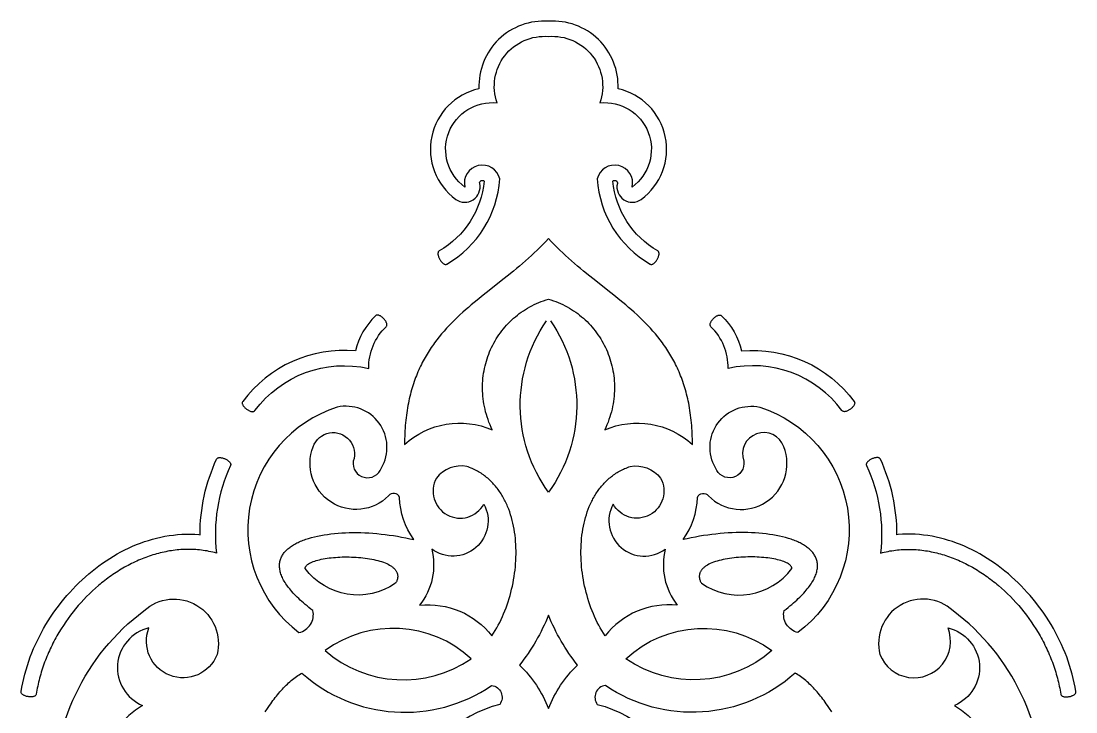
# Model space of a CAD drawing. Extents: x -809 to -401, y -253 to 409.
# Drawn here: x -777.9 to -432.2, y 183.1 to 409.4 of the extents above; entities that cross this region are included whole.
import ezdxf

# ---------------------------------------------------------------- set-up
doc = ezdxf.new("R2010")
doc.units = 0
doc.layers.add('LAYER_1', color=18, linetype='CONTINUOUS')

msp = doc.modelspace()

# ---------------------------------------------------------------- linework, layer by layer
at = {"layer": 'LAYER_1'}
for points in [[(-605.05, 404.33, -0.541105), (-588.19, 382.6, -0.765101), (-577.62, 355.01, 1), (-589.07, 357.65, 0.251399), (-571.75, 329.77), (-571.61, 329.7), (-571.47, 329.67), (-571.32, 329.66), (-571.17, 329.68), (-571.01, 329.72), (-570.86, 329.79), (-570.7, 329.87), (-570.55, 329.98), (-570.39, 330.1), (-570.24, 330.24), (-570.09, 330.39), (-569.94, 330.55), (-569.8, 330.73), (-569.67, 330.92), (-569.54, 331.11), (-569.42, 331.31), (-569.31, 331.52), (-569.2, 331.72), (-569.11, 331.93), (-569.03, 332.14), (-568.96, 332.35), (-568.9, 332.56), (-568.86, 332.76), (-568.83, 332.96), (-568.82, 333.14), (-568.82, 333.32), (-568.85, 333.49), (-568.89, 333.64), (-568.95, 333.78), (-569.03, 333.91), (-569.13, 334.01), (-569.25, 334.1, -0.241994), (-583.99, 356.92, -0.773593), (-582.49, 356.14, 0.694443), (-574.67, 350.97, 0.64568), (-582.25, 387.2, 0.447091), (-605.05, 409.32, 0.447091), (-627.85, 387.2, 0.64568), (-635.43, 350.97, 0.694443), (-627.61, 356.14, -0.773593), (-626.11, 356.92, -0.241994), (-640.85, 334.1), (-640.97, 334.01), (-641.08, 333.91), (-641.16, 333.78), (-641.22, 333.64), (-641.26, 333.49), (-641.28, 333.32), (-641.29, 333.14), (-641.27, 332.96), (-641.25, 332.76), (-641.2, 332.56), (-641.15, 332.35), (-641.08, 332.14), (-640.99, 331.93), (-640.9, 331.72), (-640.8, 331.52), (-640.69, 331.31), (-640.57, 331.11), (-640.44, 330.92), (-640.3, 330.73), (-640.16, 330.55), (-640.01, 330.39), (-639.87, 330.24), (-639.71, 330.1), (-639.56, 329.98), (-639.4, 329.87), (-639.25, 329.79), (-639.09, 329.72), (-638.94, 329.68), (-638.79, 329.66), (-638.64, 329.67), (-638.49, 329.7), (-638.36, 329.77, 0.251399), (-621.04, 357.65, 1), (-632.48, 355.01, -0.765101), (-621.92, 382.6, -0.541105)], [(-605.05, 318.26), (-604.24, 318.01), (-603.44, 317.75), (-602.65, 317.46), (-601.88, 317.16), (-601.11, 316.83), (-600.36, 316.48), (-599.62, 316.12), (-598.9, 315.73), (-598.19, 315.33), (-597.49, 314.91), (-596.81, 314.47), (-596.14, 314.01), (-595.48, 313.53), (-594.84, 313.04), (-594.22, 312.53), (-593.61, 312.01), (-593.01, 311.47), (-592.43, 310.91), (-591.87, 310.34), (-591.32, 309.76), (-590.79, 309.16), (-590.27, 308.55), (-589.77, 307.92), (-589.29, 307.28), (-588.83, 306.63), (-588.38, 305.97), (-587.95, 305.29), (-587.54, 304.6), (-587.15, 303.9), (-586.77, 303.19), (-586.41, 302.48), (-586.08, 301.75), (-585.76, 301.01), (-585.46, 300.26), (-585.18, 299.5), (-584.92, 298.74), (-584.68, 297.96), (-584.46, 297.18), (-584.26, 296.39), (-584.08, 295.6), (-583.93, 294.8), (-583.79, 293.99), (-583.68, 293.17), (-583.58, 292.36), (-583.51, 291.53), (-583.46, 290.7), (-583.44, 289.87), (-583.43, 289.03), (-583.45, 288.19), (-583.49, 287.35), (-583.56, 286.5), (-583.65, 285.66), (-583.76, 284.81), (-583.9, 283.95), (-584.06, 283.1), (-584.24, 282.25), (-584.45, 281.39), (-584.69, 280.54), (-584.95, 279.69), (-585.24, 278.83), (-585.55, 277.98), (-585.88, 277.13), (-586.25, 276.28), (-586.64, 275.44, -0.295937), (-557.87, 270.65), (-557.88, 271.59), (-557.89, 272.5), (-557.92, 273.41), (-557.96, 274.31), (-558, 275.19), (-558.05, 276.06), (-558.12, 276.92), (-558.19, 277.77), (-558.28, 278.61), (-558.37, 279.43), (-558.47, 280.25), (-558.58, 281.05), (-558.7, 281.85), (-558.83, 282.63), (-558.96, 283.4), (-559.11, 284.17), (-559.26, 284.92), (-559.43, 285.66), (-559.6, 286.39), (-559.78, 287.12), (-559.97, 287.83), (-560.16, 288.53), (-560.36, 289.23), (-560.58, 289.91), (-560.79, 290.59), (-561.02, 291.26), (-561.25, 291.92), (-561.5, 292.57), (-561.74, 293.21), (-562, 293.84), (-562.26, 294.47), (-562.53, 295.09), (-562.81, 295.7), (-563.09, 296.3), (-563.38, 296.89), (-563.68, 297.48), (-563.98, 298.06), (-564.29, 298.63), (-564.61, 299.19), (-564.93, 299.75), (-565.26, 300.3), (-565.59, 300.85), (-565.93, 301.39), (-566.28, 301.92), (-566.63, 302.44), (-566.99, 302.96), (-567.35, 303.48), (-567.72, 303.98), (-568.47, 304.98), (-569.24, 305.96), (-570.02, 306.92), (-570.83, 307.85), (-571.66, 308.77), (-572.5, 309.67), (-573.36, 310.56), (-574.23, 311.43), (-575.12, 312.29), (-576.02, 313.13), (-576.93, 313.97), (-577.85, 314.79), (-578.79, 315.6), (-579.73, 316.41), (-580.69, 317.21), (-581.65, 318), (-583.59, 319.57), (-585.56, 321.14), (-589.54, 324.27), (-591.54, 325.85), (-593.53, 327.46), (-594.53, 328.28), (-595.52, 329.11), (-596.51, 329.95), (-597.49, 330.8), (-598.46, 331.66), (-599.43, 332.54), (-600.39, 333.43), (-601.34, 334.34), (-602.29, 335.27), (-603.22, 336.22), (-604.14, 337.18), (-605.05, 338.17), (-605.96, 337.18), (-606.88, 336.22), (-607.82, 335.27), (-608.76, 334.34), (-609.71, 333.43), (-610.67, 332.54), (-611.64, 331.66), (-612.62, 330.8), (-613.6, 329.95), (-614.59, 329.11), (-615.58, 328.28), (-616.57, 327.46), (-618.56, 325.85), (-620.56, 324.27), (-624.54, 321.14), (-626.51, 319.57), (-628.46, 318), (-629.42, 317.21), (-630.37, 316.41), (-631.32, 315.6), (-632.25, 314.79), (-633.18, 313.97), (-634.09, 313.13), (-634.99, 312.29), (-635.88, 311.43), (-636.75, 310.56), (-637.61, 309.67), (-638.45, 308.77), (-639.27, 307.85), (-640.08, 306.92), (-640.87, 305.96), (-641.64, 304.98), (-642.39, 303.98), (-642.76, 303.48), (-643.12, 302.96), (-643.48, 302.44), (-643.83, 301.92), (-644.17, 301.39), (-644.51, 300.85), (-644.85, 300.3), (-645.17, 299.75), (-645.5, 299.19), (-645.81, 298.63), (-646.12, 298.06), (-646.42, 297.48), (-646.72, 296.89), (-647.01, 296.3), (-647.29, 295.7), (-647.57, 295.09), (-647.84, 294.47), (-648.1, 293.84), (-648.36, 293.21), (-648.61, 292.57), (-648.85, 291.92), (-649.08, 291.26), (-649.31, 290.59), (-649.53, 289.91), (-649.74, 289.23), (-649.94, 288.53), (-650.14, 287.83), (-650.33, 287.12), (-650.51, 286.39), (-650.68, 285.66), (-650.84, 284.92), (-650.99, 284.17), (-651.14, 283.4), (-651.28, 282.63), (-651.41, 281.85), (-651.52, 281.05), (-651.64, 280.25), (-651.74, 279.43), (-651.83, 278.61), (-651.91, 277.77), (-651.99, 276.92), (-652.05, 276.06), (-652.1, 275.19), (-652.15, 274.31), (-652.18, 273.41), (-652.21, 272.5), (-652.23, 271.59), (-652.23, 270.65, -0.295937), (-623.47, 275.44), (-623.86, 276.28), (-624.22, 277.13), (-624.56, 277.98), (-624.87, 278.83), (-625.16, 279.69), (-625.42, 280.54), (-625.65, 281.39), (-625.86, 282.25), (-626.05, 283.1), (-626.21, 283.95), (-626.34, 284.81), (-626.46, 285.66), (-626.55, 286.5), (-626.61, 287.35), (-626.65, 288.19), (-626.67, 289.03), (-626.67, 289.87), (-626.64, 290.7), (-626.59, 291.53), (-626.52, 292.36), (-626.43, 293.17), (-626.31, 293.99), (-626.18, 294.8), (-626.02, 295.6), (-625.84, 296.39), (-625.64, 297.18), (-625.42, 297.96), (-625.18, 298.74), (-624.93, 299.5), (-624.65, 300.26), (-624.35, 301.01), (-624.03, 301.75), (-623.69, 302.48), (-623.33, 303.19), (-622.96, 303.9), (-622.57, 304.6), (-622.15, 305.29), (-621.73, 305.97), (-621.28, 306.63), (-620.81, 307.28), (-620.33, 307.92), (-619.83, 308.55), (-619.32, 309.16), (-618.79, 309.76), (-618.24, 310.34), (-617.67, 310.91), (-617.09, 311.47), (-616.5, 312.01), (-615.89, 312.53), (-615.26, 313.04), (-614.62, 313.53), (-613.97, 314.01), (-613.3, 314.47), (-612.61, 314.91), (-611.92, 315.33), (-611.21, 315.73), (-610.48, 316.12), (-609.74, 316.48), (-608.99, 316.83), (-608.23, 317.16), (-607.45, 317.46), (-606.66, 317.75), (-605.86, 318.01)], [(-701.25, 281.76, -0.297958), (-663.95, 295.57, -0.208315), (-658.27, 309.27), (-658.17, 309.38), (-658.09, 309.51), (-658.05, 309.65), (-658.02, 309.8), (-658.02, 309.96), (-658.04, 310.13), (-658.08, 310.3), (-658.13, 310.48), (-658.21, 310.66), (-658.3, 310.85), (-658.4, 311.03), (-658.52, 311.22), (-658.65, 311.4), (-658.79, 311.58), (-658.94, 311.76), (-659.1, 311.93), (-659.27, 312.1), (-659.44, 312.26), (-659.61, 312.4), (-659.79, 312.54), (-659.97, 312.67), (-660.16, 312.78), (-660.34, 312.87), (-660.52, 312.95), (-660.69, 313.02), (-660.87, 313.06), (-661.03, 313.09), (-661.19, 313.09), (-661.34, 313.07), (-661.48, 313.03), (-661.62, 312.96), (-661.73, 312.87, 0.143971), (-668.32, 301.31, 0.261711), (-705.27, 284.74), (-705.35, 284.61), (-705.4, 284.47), (-705.42, 284.32), (-705.42, 284.17), (-705.4, 284.01), (-705.35, 283.85), (-705.28, 283.69), (-705.2, 283.52), (-705.09, 283.35), (-704.98, 283.18), (-704.84, 283.02), (-704.69, 282.85), (-704.53, 282.69), (-704.37, 282.54), (-704.19, 282.39), (-704, 282.24), (-703.81, 282.11), (-703.62, 281.98), (-703.42, 281.87), (-703.22, 281.76), (-703.02, 281.67), (-702.82, 281.59), (-702.63, 281.52), (-702.44, 281.47), (-702.25, 281.44), (-702.07, 281.42), (-701.91, 281.43), (-701.75, 281.45), (-701.6, 281.49), (-701.47, 281.56), (-701.35, 281.65)], [(-508.86, 281.76, 0.297958), (-546.16, 295.57, 0.208315), (-551.84, 309.27), (-551.94, 309.38), (-552.01, 309.51), (-552.06, 309.65), (-552.08, 309.8), (-552.09, 309.96), (-552.07, 310.13), (-552.03, 310.3), (-551.97, 310.48), (-551.9, 310.66), (-551.81, 310.85), (-551.7, 311.03), (-551.59, 311.22), (-551.46, 311.4), (-551.31, 311.58), (-551.16, 311.76), (-551, 311.93), (-550.84, 312.1), (-550.67, 312.26), (-550.49, 312.4), (-550.31, 312.54), (-550.13, 312.67), (-549.95, 312.78), (-549.77, 312.87), (-549.59, 312.95), (-549.41, 313.02), (-549.24, 313.06), (-549.07, 313.09), (-548.91, 313.09), (-548.76, 313.07), (-548.62, 313.03), (-548.49, 312.96), (-548.37, 312.87, -0.143971), (-541.78, 301.31, -0.261711), (-504.84, 284.74), (-504.76, 284.61), (-504.71, 284.47), (-504.68, 284.32), (-504.68, 284.17), (-504.71, 284.01), (-504.75, 283.85), (-504.82, 283.69), (-504.91, 283.52), (-505.01, 283.35), (-505.13, 283.18), (-505.26, 283.02), (-505.41, 282.85), (-505.57, 282.69), (-505.74, 282.54), (-505.92, 282.39), (-506.1, 282.24), (-506.29, 282.11), (-506.49, 281.98), (-506.69, 281.87), (-506.89, 281.76), (-507.09, 281.67), (-507.28, 281.59), (-507.48, 281.52), (-507.67, 281.47), (-507.85, 281.44), (-508.03, 281.42), (-508.2, 281.43), (-508.36, 281.45), (-508.5, 281.49), (-508.64, 281.56), (-508.75, 281.65)], [(-649.15, 239.5, -0.152023), (-653.85, 253.36, 0.586592), (-657.48, 253.84, -0.813856), (-682.18, 269.94, -1), (-669.03, 265.24, 0.913163), (-659.83, 262.99, 0.653306), (-674.29, 282.9, 0.607812), (-686.83, 209.08, 0.415169), (-682.26, 216.26), (-682.92, 216.76), (-683.56, 217.27), (-684.17, 217.77), (-684.77, 218.26), (-685.34, 218.75), (-685.89, 219.23), (-686.41, 219.71), (-686.92, 220.18), (-687.4, 220.65), (-687.87, 221.11), (-688.31, 221.57), (-688.73, 222.02), (-689.13, 222.47), (-689.52, 222.92), (-689.88, 223.35), (-690.22, 223.79), (-690.54, 224.22), (-690.85, 224.64), (-691.13, 225.06), (-691.39, 225.47), (-691.64, 225.88), (-691.87, 226.28), (-692.08, 226.68), (-692.27, 227.07), (-692.44, 227.46), (-692.6, 227.84), (-692.73, 228.22), (-692.85, 228.59), (-692.96, 228.96), (-693.04, 229.32), (-693.11, 229.68), (-693.16, 230.03), (-693.2, 230.38), (-693.21, 230.72), (-693.22, 231.06), (-693.2, 231.39), (-693.17, 231.72), (-693.13, 232.04), (-693.07, 232.36), (-692.99, 232.67), (-692.9, 232.98), (-692.8, 233.28), (-692.68, 233.57), (-692.54, 233.86), (-692.39, 234.15), (-692.23, 234.43), (-692.06, 234.71), (-691.87, 234.98), (-691.66, 235.24), (-691.44, 235.5), (-691.21, 235.76), (-690.97, 236.01), (-690.72, 236.25), (-690.45, 236.49), (-690.17, 236.73), (-689.87, 236.95), (-689.57, 237.18), (-689.25, 237.4), (-688.92, 237.61), (-688.58, 237.82), (-688.23, 238.02), (-687.87, 238.22), (-687.5, 238.41), (-687.12, 238.6), (-686.72, 238.78), (-686.32, 238.96), (-685.9, 239.13), (-685.48, 239.3), (-685.05, 239.46), (-684.6, 239.61), (-684.15, 239.76), (-683.69, 239.91), (-682.74, 240.18), (-681.75, 240.44), (-680.74, 240.67), (-679.69, 240.88), (-678.61, 241.07), (-677.51, 241.24), (-676.37, 241.39), (-675.22, 241.51), (-674.04, 241.62), (-672.83, 241.7), (-671.61, 241.76), (-670.37, 241.8), (-669.11, 241.82), (-667.83, 241.82), (-666.54, 241.8), (-665.24, 241.75), (-663.92, 241.68), (-662.6, 241.59), (-661.27, 241.48), (-659.93, 241.35), (-658.58, 241.2), (-657.24, 241.02), (-655.89, 240.82), (-654.53, 240.6), (-653.18, 240.36), (-651.84, 240.1), (-650.49, 239.81)], [(-560.95, 239.5, 0.152023), (-556.25, 253.36, -0.586592), (-552.63, 253.84, 0.813856), (-527.92, 269.94, 1), (-541.07, 265.24, -0.913163), (-550.28, 262.99, -0.653306), (-535.81, 282.9, -0.607812), (-523.28, 209.08, -0.415169), (-527.84, 216.26), (-527.18, 216.76), (-526.54, 217.27), (-525.93, 217.77), (-525.34, 218.26), (-524.77, 218.75), (-524.22, 219.23), (-523.69, 219.71), (-523.19, 220.18), (-522.7, 220.65), (-522.24, 221.11), (-521.8, 221.57), (-521.37, 222.02), (-520.97, 222.47), (-520.59, 222.92), (-520.23, 223.35), (-519.88, 223.79), (-519.56, 224.22), (-519.26, 224.64), (-518.97, 225.06), (-518.71, 225.47), (-518.46, 225.88), (-518.24, 226.28), (-518.03, 226.68), (-517.84, 227.07), (-517.66, 227.46), (-517.51, 227.84), (-517.37, 228.22), (-517.25, 228.59), (-517.15, 228.96), (-517.06, 229.32), (-517, 229.68), (-516.94, 230.03), (-516.91, 230.38), (-516.89, 230.72), (-516.89, 231.06), (-516.9, 231.39), (-516.93, 231.72), (-516.98, 232.04), (-517.04, 232.36), (-517.11, 232.67), (-517.2, 232.98), (-517.31, 233.28), (-517.43, 233.57), (-517.56, 233.86), (-517.71, 234.15), (-517.87, 234.43), (-518.05, 234.71), (-518.24, 234.98), (-518.44, 235.24), (-518.66, 235.5), (-518.89, 235.76), (-519.13, 236.01), (-519.39, 236.25), (-519.66, 236.49), (-519.94, 236.73), (-520.23, 236.95), (-520.54, 237.18), (-520.85, 237.4), (-521.18, 237.61), (-521.52, 237.82), (-521.87, 238.02), (-522.23, 238.22), (-522.61, 238.41), (-522.99, 238.6), (-523.38, 238.78), (-523.79, 238.96), (-524.2, 239.13), (-524.63, 239.3), (-525.06, 239.46), (-525.5, 239.61), (-525.96, 239.76), (-526.42, 239.91), (-527.37, 240.18), (-528.35, 240.44), (-529.37, 240.67), (-530.42, 240.88), (-531.49, 241.07), (-532.6, 241.24), (-533.73, 241.39), (-534.89, 241.51), (-536.07, 241.62), (-537.27, 241.7), (-538.5, 241.76), (-539.74, 241.8), (-541, 241.82), (-542.27, 241.82), (-543.56, 241.8), (-544.87, 241.75), (-546.18, 241.68), (-547.5, 241.59), (-548.84, 241.48), (-550.18, 241.35), (-551.52, 241.2), (-552.87, 241.02), (-554.22, 240.82), (-555.57, 240.6), (-556.92, 240.36), (-558.27, 240.1), (-559.61, 239.81)], [(-709.28, 263.76, 0.138122), (-713.89, 235.11), (-714.51, 235.27), (-715.12, 235.42), (-715.73, 235.55), (-716.34, 235.67), (-716.96, 235.79), (-717.57, 235.89), (-718.19, 235.98), (-718.8, 236.06), (-719.42, 236.12), (-720.04, 236.18), (-720.65, 236.23), (-721.27, 236.26), (-721.89, 236.29), (-722.5, 236.3), (-723.12, 236.31), (-723.73, 236.3), (-724.35, 236.28), (-724.96, 236.26), (-725.58, 236.22), (-726.19, 236.17), (-726.81, 236.11), (-727.42, 236.05), (-728.03, 235.97), (-728.64, 235.88), (-729.25, 235.79), (-729.86, 235.68), (-730.47, 235.56), (-731.07, 235.44), (-731.68, 235.3), (-732.28, 235.16), (-732.89, 235.01), (-733.49, 234.84), (-734.09, 234.67), (-734.69, 234.49), (-735.28, 234.3), (-735.88, 234.11), (-736.47, 233.9), (-737.06, 233.68), (-737.65, 233.46), (-738.24, 233.23), (-738.82, 232.99), (-739.4, 232.74), (-739.98, 232.48), (-740.56, 232.21), (-741.14, 231.94), (-741.71, 231.66), (-742.28, 231.37), (-742.85, 231.07), (-743.41, 230.76), (-743.98, 230.45), (-744.53, 230.13), (-745.09, 229.8), (-745.64, 229.47), (-746.19, 229.12), (-746.74, 228.77), (-747.29, 228.42), (-747.83, 228.05), (-748.36, 227.68), (-748.9, 227.3), (-749.43, 226.92), (-749.95, 226.52), (-750.47, 226.12), (-750.99, 225.72), (-751.51, 225.31), (-752.02, 224.89), (-752.53, 224.46), (-753.53, 223.59), (-754.51, 222.7), (-755.48, 221.78), (-756.43, 220.84), (-757.36, 219.87), (-758.27, 218.88), (-759.16, 217.88), (-760.03, 216.85), (-760.88, 215.8), (-761.7, 214.73), (-762.51, 213.64), (-763.29, 212.53), (-764.05, 211.41), (-764.78, 210.27), (-765.49, 209.11), (-765.83, 208.53), (-766.17, 207.94), (-766.5, 207.35), (-766.83, 206.75), (-767.15, 206.15), (-767.46, 205.55), (-767.77, 204.94), (-768.07, 204.33), (-768.36, 203.72), (-768.64, 203.1), (-768.92, 202.48), (-769.19, 201.86), (-769.45, 201.23), (-769.71, 200.6), (-769.96, 199.97), (-770.2, 199.34), (-770.43, 198.7), (-770.65, 198.06), (-770.87, 197.42), (-771.08, 196.77), (-771.28, 196.13), (-771.48, 195.48), (-771.66, 194.83), (-771.84, 194.17), (-772.01, 193.52), (-772.17, 192.86), (-772.33, 192.2), (-772.47, 191.54), (-772.61, 190.88), (-772.74, 190.21), (-772.86, 189.55), (-772.97, 188.88), (-773.01, 188.73), (-773.07, 188.6), (-773.16, 188.48), (-773.27, 188.38), (-773.4, 188.28), (-773.54, 188.21), (-773.71, 188.14), (-773.89, 188.09), (-774.08, 188.05), (-774.28, 188.02), (-774.5, 188), (-774.72, 187.99), (-774.94, 188), (-775.17, 188.01), (-775.4, 188.04), (-775.64, 188.07), (-775.87, 188.12), (-776.09, 188.17), (-776.32, 188.23), (-776.53, 188.3), (-776.74, 188.39), (-776.93, 188.47), (-777.11, 188.57), (-777.28, 188.67), (-777.43, 188.78), (-777.57, 188.9), (-777.68, 189.02), (-777.78, 189.15), (-777.85, 189.29), (-777.89, 189.43), (-777.91, 189.58), (-777.9, 189.73), (-777.65, 191.13), (-777.36, 192.58), (-777.04, 194.02), (-776.68, 195.46), (-776.28, 196.88), (-775.85, 198.29), (-775.38, 199.69), (-774.88, 201.08), (-774.35, 202.46), (-773.79, 203.82), (-773.19, 205.17), (-772.57, 206.5), (-771.92, 207.82), (-771.23, 209.12), (-770.52, 210.41), (-769.78, 211.68), (-769.02, 212.93), (-768.22, 214.16), (-767.4, 215.37), (-766.56, 216.57), (-765.69, 217.74), (-764.8, 218.9), (-763.88, 220.03), (-762.94, 221.15), (-761.98, 222.24), (-760.99, 223.3), (-759.99, 224.35), (-758.96, 225.37), (-757.91, 226.36), (-756.85, 227.33), (-755.76, 228.27), (-754.66, 229.19), (-753.53, 230.08), (-752.39, 230.94), (-751.23, 231.77), (-750.06, 232.58), (-748.87, 233.35), (-747.66, 234.09), (-746.44, 234.8), (-745.2, 235.48), (-743.95, 236.13), (-742.68, 236.74), (-741.4, 237.32), (-740.11, 237.86), (-738.81, 238.37), (-737.49, 238.84), (-736.16, 239.27), (-734.83, 239.66), (-733.48, 240.02), (-732.12, 240.33), (-730.76, 240.6), (-729.38, 240.83), (-728, 241.01), (-726.62, 241.15), (-725.23, 241.25), (-723.83, 241.3), (-722.43, 241.3), (-721.02, 241.26), (-719.62, 241.17), (-719.25, 241.13, -0.109473), (-713.82, 265.86), (-713.74, 265.99), (-713.65, 266.11), (-713.53, 266.2), (-713.4, 266.27), (-713.25, 266.32), (-713.08, 266.36), (-712.91, 266.38), (-712.72, 266.39), (-712.52, 266.37), (-712.32, 266.35), (-712.11, 266.31), (-711.89, 266.26), (-711.68, 266.2), (-711.46, 266.12), (-711.24, 266.04), (-711.03, 265.95), (-710.82, 265.84), (-710.61, 265.73), (-710.42, 265.61), (-710.23, 265.49), (-710.05, 265.36), (-709.89, 265.22), (-709.73, 265.08), (-709.6, 264.94), (-709.48, 264.79), (-709.38, 264.65), (-709.31, 264.5), (-709.25, 264.35), (-709.22, 264.2), (-709.21, 264.05), (-709.23, 263.9)], [(-500.82, 263.76, -0.138122), (-496.21, 235.11), (-495.6, 235.27), (-494.99, 235.42), (-494.37, 235.55), (-493.76, 235.67), (-493.15, 235.79), (-492.53, 235.89), (-491.92, 235.98), (-491.3, 236.06), (-490.68, 236.12), (-490.07, 236.18), (-489.45, 236.23), (-488.84, 236.26), (-488.22, 236.29), (-487.6, 236.3), (-486.99, 236.31), (-486.37, 236.3), (-485.76, 236.28), (-485.14, 236.26), (-484.53, 236.22), (-483.91, 236.17), (-483.3, 236.11), (-482.69, 236.05), (-482.08, 235.97), (-481.46, 235.88), (-480.85, 235.79), (-480.25, 235.68), (-479.64, 235.56), (-479.03, 235.44), (-478.43, 235.3), (-477.82, 235.16), (-477.22, 235.01), (-476.62, 234.84), (-476.02, 234.67), (-475.42, 234.49), (-474.82, 234.3), (-474.23, 234.11), (-473.63, 233.9), (-473.04, 233.68), (-472.45, 233.46), (-471.87, 233.23), (-471.28, 232.99), (-470.7, 232.74), (-470.12, 232.48), (-469.54, 232.21), (-468.97, 231.94), (-468.39, 231.66), (-467.82, 231.37), (-467.26, 231.07), (-466.69, 230.76), (-466.13, 230.45), (-465.57, 230.13), (-465.01, 229.8), (-464.46, 229.47), (-463.91, 229.12), (-463.36, 228.77), (-462.82, 228.42), (-462.28, 228.05), (-461.74, 227.68), (-461.21, 227.3), (-460.68, 226.92), (-460.15, 226.52), (-459.63, 226.12), (-459.11, 225.72), (-458.6, 225.31), (-458.09, 224.89), (-457.58, 224.46), (-456.58, 223.59), (-455.59, 222.7), (-454.63, 221.78), (-453.68, 220.84), (-452.75, 219.87), (-451.84, 218.88), (-450.95, 217.88), (-450.08, 216.85), (-449.23, 215.8), (-448.4, 214.73), (-447.6, 213.64), (-446.82, 212.53), (-446.06, 211.41), (-445.32, 210.27), (-444.62, 209.11), (-444.27, 208.53), (-443.93, 207.94), (-443.6, 207.35), (-443.27, 206.75), (-442.96, 206.15), (-442.64, 205.55), (-442.34, 204.94), (-442.04, 204.33), (-441.75, 203.72), (-441.46, 203.1), (-441.19, 202.48), (-440.92, 201.86), (-440.65, 201.23), (-440.4, 200.6), (-440.15, 199.97), (-439.91, 199.34), (-439.68, 198.7), (-439.45, 198.06), (-439.23, 197.42), (-439.02, 196.77), (-438.82, 196.13), (-438.63, 195.48), (-438.44, 194.83), (-438.26, 194.17), (-438.09, 193.52), (-437.93, 192.86), (-437.78, 192.2), (-437.63, 191.54), (-437.49, 190.88), (-437.37, 190.21), (-437.25, 189.55), (-437.14, 188.88), (-437.1, 188.73), (-437.03, 188.6), (-436.95, 188.48), (-436.84, 188.38), (-436.71, 188.28), (-436.56, 188.21), (-436.4, 188.14), (-436.22, 188.09), (-436.02, 188.05), (-435.82, 188.02), (-435.61, 188), (-435.39, 187.99), (-435.16, 188), (-434.93, 188.01), (-434.7, 188.04), (-434.47, 188.07), (-434.24, 188.12), (-434.01, 188.17), (-433.79, 188.23), (-433.57, 188.3), (-433.37, 188.39), (-433.17, 188.47), (-432.99, 188.57), (-432.82, 188.67), (-432.67, 188.78), (-432.54, 188.9), (-432.42, 189.02), (-432.33, 189.15), (-432.26, 189.29), (-432.21, 189.43), (-432.2, 189.58), (-432.21, 189.73), (-432.45, 191.13), (-432.74, 192.58), (-433.07, 194.02), (-433.43, 195.46), (-433.83, 196.88), (-434.26, 198.29), (-434.72, 199.69), (-435.22, 201.08), (-435.75, 202.46), (-436.32, 203.82), (-436.91, 205.17), (-437.54, 206.5), (-438.19, 207.82), (-438.87, 209.12), (-439.58, 210.41), (-440.32, 211.68), (-441.09, 212.93), (-441.88, 214.16), (-442.7, 215.37), (-443.54, 216.57), (-444.41, 217.74), (-445.31, 218.9), (-446.22, 220.03), (-447.16, 221.15), (-448.13, 222.24), (-449.11, 223.3), (-450.12, 224.35), (-451.14, 225.37), (-452.19, 226.36), (-453.26, 227.33), (-454.34, 228.27), (-455.45, 229.19), (-456.57, 230.08), (-457.71, 230.94), (-458.87, 231.77), (-460.05, 232.58), (-461.24, 233.35), (-462.45, 234.09), (-463.67, 234.8), (-464.91, 235.48), (-466.16, 236.13), (-467.42, 236.74), (-468.7, 237.32), (-469.99, 237.86), (-471.3, 238.37), (-472.61, 238.84), (-473.94, 239.27), (-475.28, 239.66), (-476.63, 240.02), (-477.98, 240.33), (-479.35, 240.6), (-480.72, 240.83), (-482.1, 241.01), (-483.49, 241.15), (-484.88, 241.25), (-486.28, 241.3), (-487.68, 241.3), (-489.08, 241.26), (-490.49, 241.17), (-490.86, 241.13, 0.109473), (-496.28, 265.86), (-496.36, 265.99), (-496.46, 266.11), (-496.57, 266.2), (-496.71, 266.27), (-496.86, 266.32), (-497.02, 266.36), (-497.2, 266.38), (-497.39, 266.39), (-497.58, 266.37), (-497.79, 266.35), (-498, 266.31), (-498.21, 266.26), (-498.43, 266.2), (-498.65, 266.12), (-498.86, 266.04), (-499.08, 265.95), (-499.29, 265.84), (-499.49, 265.73), (-499.69, 265.61), (-499.88, 265.49), (-500.05, 265.36), (-500.22, 265.22), (-500.37, 265.08), (-500.51, 264.94), (-500.62, 264.79), (-500.72, 264.65), (-500.8, 264.5), (-500.85, 264.35), (-500.89, 264.2), (-500.89, 264.05), (-500.87, 263.9)], [(-623.58, 208), (-623.04, 208.84), (-622.52, 209.71), (-622.01, 210.59), (-621.52, 211.49), (-621.05, 212.41), (-620.6, 213.34), (-620.16, 214.28), (-619.75, 215.24), (-619.36, 216.21), (-618.98, 217.19), (-618.62, 218.18), (-618.29, 219.18), (-617.97, 220.19), (-617.67, 221.21), (-617.39, 222.23), (-617.14, 223.26), (-616.9, 224.3), (-616.68, 225.34), (-616.49, 226.39), (-616.31, 227.43), (-616.16, 228.48), (-616.03, 229.53), (-615.92, 230.58), (-615.83, 231.63), (-615.76, 232.68), (-615.71, 233.73), (-615.69, 234.77), (-615.69, 235.81), (-615.71, 236.85), (-615.75, 237.88), (-615.82, 238.9), (-615.9, 239.91), (-616.02, 240.92), (-616.15, 241.92), (-616.31, 242.91), (-616.49, 243.89), (-616.7, 244.85), (-616.93, 245.81), (-617.18, 246.75), (-617.46, 247.67), (-617.76, 248.58), (-618.08, 249.48), (-618.44, 250.36), (-618.62, 250.79), (-618.81, 251.22), (-619.01, 251.64), (-619.21, 252.06), (-619.42, 252.48), (-619.64, 252.89), (-619.86, 253.29), (-620.09, 253.69), (-620.32, 254.09), (-620.57, 254.48), (-620.81, 254.86), (-621.07, 255.24), (-621.33, 255.61), (-621.6, 255.98), (-621.87, 256.34), (-622.15, 256.69), (-622.44, 257.04), (-622.73, 257.38), (-623.03, 257.72), (-623.34, 258.05), (-623.65, 258.37), (-623.97, 258.69), (-624.3, 259), (-624.63, 259.3), (-624.97, 259.6), (-625.32, 259.89), (-625.67, 260.17), (-626.03, 260.44), (-626.4, 260.71), (-626.78, 260.97), (-627.16, 261.23), (-627.54, 261.47), (-627.94, 261.71), (-628.34, 261.94), (-628.75, 262.16), (-629.16, 262.37), (-629.59, 262.58), (-630.02, 262.77), (-630.45, 262.96), (-630.9, 263.14), (-631.35, 263.31), (-631.8, 263.48, 0.281746), (-641.78, 259.66, 1), (-626.23, 251.15, -0.804237), (-643.33, 236.42, -0.232753), (-647.28, 218.01, -0.258754)], [(-586.52, 208), (-587.06, 208.84), (-587.59, 209.71), (-588.1, 210.59), (-588.58, 211.49), (-589.05, 212.41), (-589.51, 213.34), (-589.94, 214.28), (-590.35, 215.24), (-590.75, 216.21), (-591.13, 217.19), (-591.48, 218.18), (-591.82, 219.18), (-592.14, 220.19), (-592.43, 221.21), (-592.71, 222.23), (-592.97, 223.26), (-593.21, 224.3), (-593.42, 225.34), (-593.62, 226.39), (-593.79, 227.43), (-593.95, 228.48), (-594.08, 229.53), (-594.19, 230.58), (-594.28, 231.63), (-594.35, 232.68), (-594.39, 233.73), (-594.42, 234.77), (-594.42, 235.81), (-594.4, 236.85), (-594.36, 237.88), (-594.29, 238.9), (-594.2, 239.91), (-594.09, 240.92), (-593.95, 241.92), (-593.8, 242.91), (-593.61, 243.89), (-593.41, 244.85), (-593.18, 245.81), (-592.93, 246.75), (-592.65, 247.67), (-592.35, 248.58), (-592.02, 249.48), (-591.67, 250.36), (-591.48, 250.79), (-591.29, 251.22), (-591.1, 251.64), (-590.89, 252.06), (-590.68, 252.48), (-590.47, 252.89), (-590.24, 253.29), (-590.02, 253.69), (-589.78, 254.09), (-589.54, 254.48), (-589.29, 254.86), (-589.04, 255.24), (-588.77, 255.61), (-588.51, 255.98), (-588.23, 256.34), (-587.95, 256.69), (-587.67, 257.04), (-587.37, 257.38), (-587.07, 257.72), (-586.76, 258.05), (-586.45, 258.37), (-586.13, 258.69), (-585.8, 259), (-585.47, 259.3), (-585.13, 259.6), (-584.78, 259.89), (-584.43, 260.17), (-584.07, 260.44), (-583.7, 260.71), (-583.33, 260.97), (-582.95, 261.23), (-582.56, 261.47), (-582.17, 261.71), (-581.76, 261.94), (-581.36, 262.16), (-580.94, 262.37), (-580.52, 262.58), (-580.09, 262.77), (-579.65, 262.96), (-579.21, 263.14), (-578.76, 263.31), (-578.3, 263.48, -0.281746), (-568.32, 259.66, -1), (-583.88, 251.15, 0.804237), (-566.77, 236.42, 0.232753), (-562.83, 218.01, 0.258754)], [(-655.17, 225.22, -0.405148), (-684.85, 230.1), (-684.82, 230.23), (-684.78, 230.36), (-684.72, 230.49), (-684.65, 230.62), (-684.57, 230.74), (-684.48, 230.86), (-684.38, 230.98), (-684.27, 231.1), (-684.15, 231.21), (-684.02, 231.32), (-683.87, 231.43), (-683.72, 231.54), (-683.39, 231.75), (-683.02, 231.95), (-682.61, 232.14), (-682.17, 232.32), (-681.69, 232.49), (-681.19, 232.65), (-680.66, 232.8), (-680.1, 232.94), (-679.52, 233.07), (-678.91, 233.19), (-678.28, 233.3), (-677.63, 233.41), (-676.96, 233.5), (-676.27, 233.58), (-675.57, 233.65), (-674.86, 233.7), (-674.13, 233.75), (-673.4, 233.79), (-672.65, 233.82), (-671.9, 233.83), (-671.14, 233.83), (-670.38, 233.83), (-669.62, 233.81), (-668.86, 233.78), (-668.1, 233.74), (-667.35, 233.68), (-666.6, 233.62), (-665.86, 233.54), (-665.12, 233.45), (-664.4, 233.35), (-663.68, 233.24), (-662.98, 233.11), (-662.3, 232.98), (-661.63, 232.83), (-660.99, 232.66), (-660.36, 232.49), (-659.75, 232.3), (-659.17, 232.1), (-658.62, 231.88), (-658.09, 231.66), (-657.59, 231.42), (-657.12, 231.16), (-656.68, 230.9), (-656.48, 230.76), (-656.28, 230.61), (-656.09, 230.47), (-655.92, 230.32), (-655.75, 230.17), (-655.59, 230.01), (-655.44, 229.85), (-655.3, 229.69), (-655.17, 229.53), (-655.05, 229.36), (-654.94, 229.18), (-654.84, 229.01), (-654.75, 228.83), (-654.68, 228.64), (-654.61, 228.46), (-654.56, 228.27), (-654.52, 228.07), (-654.49, 227.87), (-654.47, 227.67), (-654.47, 227.47), (-654.48, 227.26), (-654.5, 227.05), (-654.54, 226.83), (-654.58, 226.61), (-654.65, 226.39), (-654.72, 226.16), (-654.81, 225.93), (-654.92, 225.7), (-655.04, 225.46)], [(-554.94, 225.22, 0.405148), (-525.25, 230.1), (-525.28, 230.23), (-525.33, 230.36), (-525.38, 230.49), (-525.45, 230.62), (-525.53, 230.74), (-525.62, 230.86), (-525.72, 230.98), (-525.83, 231.1), (-525.96, 231.21), (-526.09, 231.32), (-526.23, 231.43), (-526.38, 231.54), (-526.72, 231.75), (-527.09, 231.95), (-527.5, 232.14), (-527.94, 232.32), (-528.41, 232.49), (-528.91, 232.65), (-529.45, 232.8), (-530.01, 232.94), (-530.59, 233.07), (-531.2, 233.19), (-531.83, 233.3), (-532.48, 233.41), (-533.15, 233.5), (-533.83, 233.58), (-534.53, 233.65), (-535.25, 233.7), (-535.97, 233.75), (-536.71, 233.79), (-537.45, 233.82), (-538.2, 233.83), (-538.96, 233.83), (-539.72, 233.83), (-540.48, 233.81), (-541.24, 233.78), (-542, 233.74), (-542.76, 233.68), (-543.51, 233.62), (-544.25, 233.54), (-544.98, 233.45), (-545.71, 233.35), (-546.42, 233.24), (-547.12, 233.11), (-547.8, 232.98), (-548.47, 232.83), (-549.12, 232.66), (-549.74, 232.49), (-550.35, 232.3), (-550.93, 232.1), (-551.49, 231.88), (-552.02, 231.66), (-552.51, 231.42), (-552.98, 231.16), (-553.42, 230.9), (-553.63, 230.76), (-553.82, 230.61), (-554.01, 230.47), (-554.19, 230.32), (-554.36, 230.17), (-554.52, 230.01), (-554.67, 229.85), (-554.81, 229.69), (-554.94, 229.53), (-555.06, 229.36), (-555.17, 229.18), (-555.27, 229.01), (-555.35, 228.83), (-555.43, 228.64), (-555.49, 228.46), (-555.55, 228.27), (-555.59, 228.07), (-555.61, 227.87), (-555.63, 227.67), (-555.63, 227.47), (-555.63, 227.26), (-555.6, 227.05), (-555.57, 226.83), (-555.52, 226.61), (-555.46, 226.39), (-555.38, 226.16), (-555.29, 225.93), (-555.19, 225.7), (-555.07, 225.46)], [(-732.71, 95.02, -0.526463), (-737.64, 216.19, -0.747044), (-713.69, 201.87, -1), (-736, 210.56, 0.727969), (-738.11, 185.19, 0.677987), (-725.66, 118.27, -1)], [(-477.4, 95.02, 0.526463), (-472.46, 216.19, 0.747044), (-496.42, 201.87, 1), (-474.11, 210.56, -0.727969), (-471.99, 185.19, -0.677987), (-484.44, 118.27, 1)], [(-605.05, 184.15, -0.106357), (-595.58, 198.42, -0.071224), (-605.05, 214.81, -0.071224), (-614.52, 198.42, -0.106357)], [(-630.43, 200.51, 0.358199), (-678.28, 203.15, 0.342514)], [(-579.67, 200.51, -0.358199), (-531.82, 203.15, -0.342514)]]:
    msp.add_lwpolyline(points, format="xyb", close=True, dxfattribs=at)
for points in [[(-604.38, 311.18, -0.317548), (-605.05, 255, -0.317548), (-605.72, 311.18)], [(-697.86, 183.06), (-697.17, 184.15), (-696.46, 185.21), (-696.1, 185.73), (-695.74, 186.25), (-695.37, 186.76), (-694.99, 187.26), (-694.62, 187.75), (-694.23, 188.23), (-693.85, 188.71), (-693.46, 189.18), (-693.07, 189.63), (-692.67, 190.08), (-692.27, 190.52), (-691.87, 190.95), (-691.46, 191.37), (-691.05, 191.78), (-690.64, 192.18), (-690.22, 192.57), (-689.8, 192.95), (-689.38, 193.32), (-688.96, 193.67), (-688.53, 194.01), (-688.1, 194.34), (-687.67, 194.66), (-687.23, 194.97), (-686.79, 195.26), (-686.36, 195.54), (-685.91, 195.81, 0.343731), (-623.68, 191.7, -0.579557), (-621.04, 185.54, 0.263317), (-649.58, 158.12, 0.924949)], [(-512.24, 183.06), (-512.93, 184.15), (-513.64, 185.21), (-514, 185.73), (-514.37, 186.25), (-514.74, 186.76), (-515.11, 187.26), (-515.49, 187.75), (-515.87, 188.23), (-516.26, 188.71), (-516.64, 189.18), (-517.04, 189.63), (-517.43, 190.08), (-517.83, 190.52), (-518.24, 190.95), (-518.64, 191.37), (-519.05, 191.78), (-519.47, 192.18), (-519.88, 192.57), (-520.3, 192.95), (-520.72, 193.32), (-521.15, 193.67), (-521.58, 194.01), (-522.01, 194.34), (-522.44, 194.66), (-522.87, 194.97), (-523.31, 195.26), (-523.75, 195.54), (-524.19, 195.81, -0.343731), (-586.42, 191.7, 0.579557), (-589.06, 185.54, -0.263317), (-560.53, 158.12, -0.924949)]]:
    msp.add_lwpolyline(points, format="xyb", dxfattribs=at)

doc.saveas('drawing.dxf')
